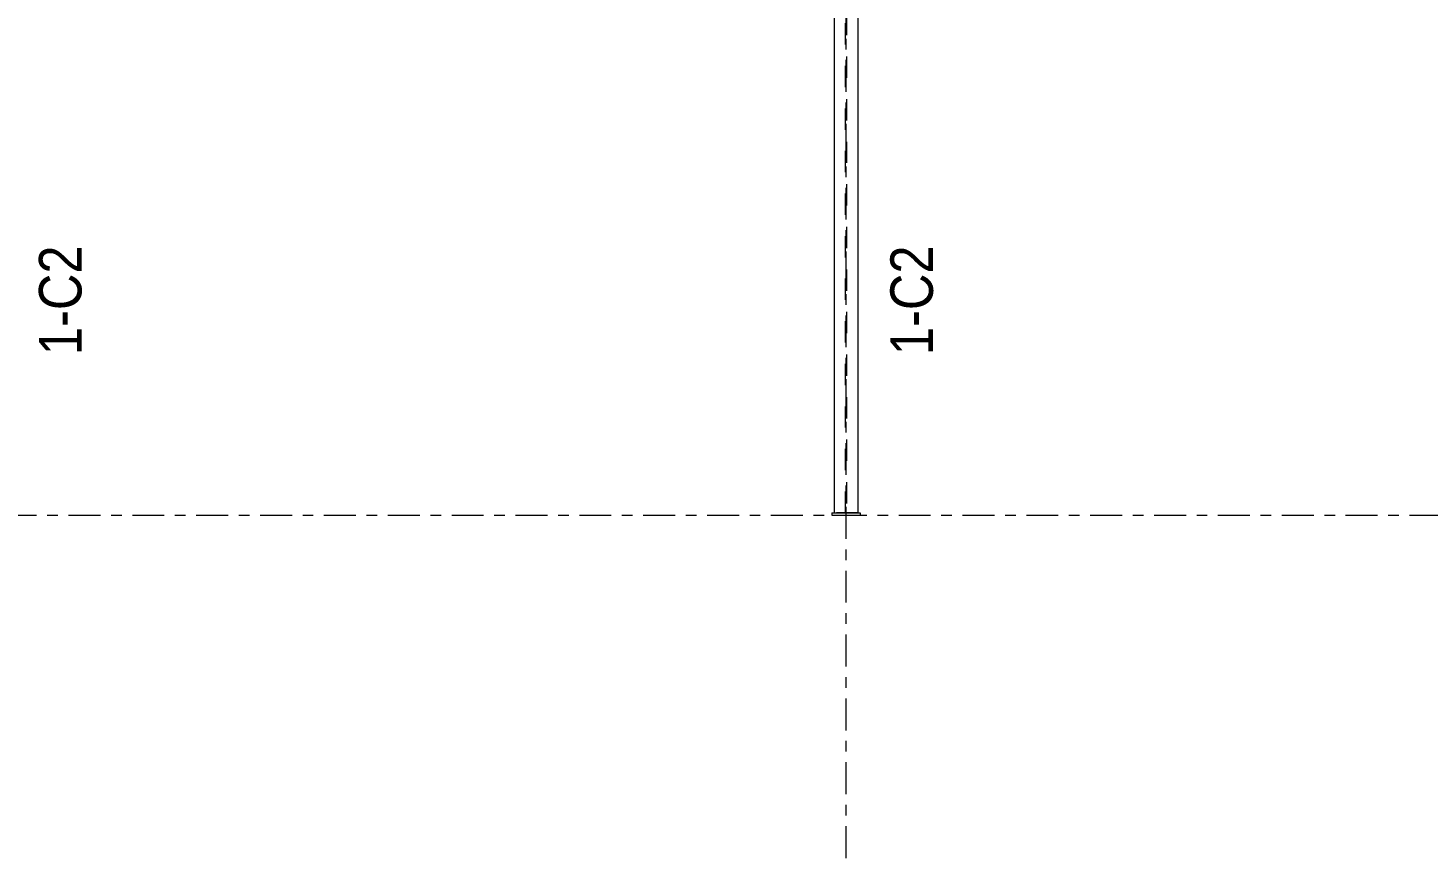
# Model space of a CAD drawing. Header units: millimetres. Extents: x -49 to 1122, y -181 to 639.
# Drawn here: x 346.2 to 477.7, y 427.7 to 505.7 of the extents above; entities that cross this region are included whole.
import ezdxf

# ---------------------------------------------------------------- set-up
doc = ezdxf.new("R2010")
doc.units = ezdxf.units.MM
for name, pattern in [('XKITLINE00', [0]), ('XKITLINE02', [4, 2, -2]), ('XKITLINE03', [6, 3, -1, 1, -1])]:
    doc.linetypes.add(name, pattern=pattern)
for name, color, linetype, lineweight in [('Part', 2, 'Continuous', 0), ('PartMark', 7, 'Continuous', 0), ('S-grid', 1, 'Continuous', 0)]:
    doc.layers.add(name, color=color, linetype=linetype, lineweight=lineweight)
doc.styles.add('ARIAL', font='ARIAL.TTF')

# ---------------------------------------------------------------- blocks, each defined once
blk = doc.blocks.new('*A1701')
at = {"layer": 'S-grid', "color": 1, "linetype": 'XKITLINE03', "lineweight": 0}
blk.add_line((-10, 459.94), (1095.78, 459.94), dxfattribs=at)
blk = doc.blocks.new('*A1704')
at = {"layer": 'S-grid', "color": 1, "linetype": 'XKITLINE03', "lineweight": 0}
blk.add_line((-10, 459.94), (1096.06, 459.94), dxfattribs=at)
blk = doc.blocks.new('*A1938')
at = {"layer": 'S-grid', "color": 1, "linetype": 'XKITLINE03', "lineweight": 0}
for p, q in [((423.06, 548.93), (423.06, 621.33)), ((423.06, 427.72), (423.06, 547))]:
    blk.add_line(p, q, dxfattribs=at)
at = {"layer": 'S-grid', "color": 3, "style": 'ARIAL', "width": 0.85}
blk.add_text('7', height=3, dxfattribs=at).set_placement((421.94, 622.33))
blk = doc.blocks.new('*A1962')
at = {"layer": 'Part', "color": 2, "linetype": 'XKITLINE00', "lineweight": 0}
for p, q in [((422.33, 559.68), (421.94, 559.68)), ((421.94, 559.68), (421.94, 550.43)), ((424.17, 559.68), (423.78, 559.68)), ((424.17, 559.68), (424.17, 460.17)), ((421.94, 546.18), (421.94, 460.17))]:
    blk.add_line(p, q, dxfattribs=at)
at = {"layer": 'Part', "color": 7, "linetype": 'XKITLINE02', "lineweight": 0}
for p, q in [((423.01, 559.55), (421.94, 559.55)), ((423.78, 559.68), (422.33, 559.68)), ((423.01, 549), (423.01, 559.55)), ((423.11, 559.55), (423.11, 548.87)), ((423.11, 559.55), (424.17, 559.55)), ((421.94, 555.86), (423.01, 555.86)), ((421.94, 555.73), (424.17, 555.73)), ((423.11, 555.86), (424.17, 555.86)), ((423.01, 460.17), (423.01, 546.97)), ((423.11, 547.04), (423.11, 460.17)), ((424.17, 460.17), (421.94, 460.17))]:
    blk.add_line(p, q, dxfattribs=at)
blk = doc.blocks.new('*A2092')
at = {"layer": 'Part', "color": 2, "linetype": 'XKITLINE00', "lineweight": 0}
for p, q in [((421.72, 460.17), (421.72, 459.94)), ((421.72, 460.17), (424.39, 460.17)), ((421.72, 459.94), (424.39, 459.94)), ((424.39, 460.17), (424.39, 459.94))]:
    blk.add_line(p, q, dxfattribs=at)
blk = doc.blocks.new('*A2748')
at = {"layer": 'PartMark', "color": 3, "style": 'ARIAL', "width": 0.85}
blk.add_text('1-C2', height=4, rotation=90.0002, dxfattribs=at).set_placement((351.22, 474.99))
blk = doc.blocks.new('*A2761')
at = {"layer": 'PartMark', "color": 3, "style": 'ARIAL', "width": 0.85}
blk.add_text('1-C2', height=4, rotation=90.0002, dxfattribs=at).set_placement((431.22, 474.99))

msp = doc.modelspace()

# ---------------------------------------------------------------- block references
at = {"lineweight": 0}
for name in ['*A1938', '*A1962', '*A2748', '*A2761', '*A1701', '*A1704', '*A2092']:
    msp.add_blockref(name, (0, 0), dxfattribs=at)

doc.saveas('drawing.dxf')
